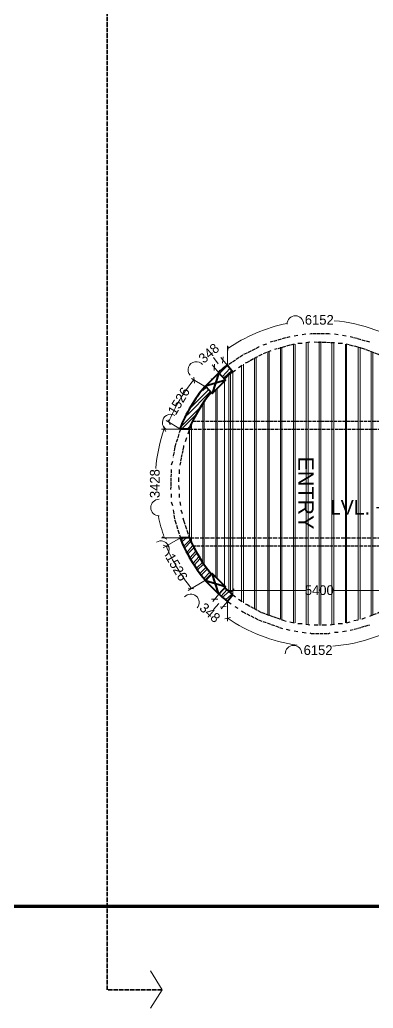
# Model space of a CAD drawing. Header units: millimetres. Extents: x 23593 to 241524, y 4405 to 182732.
# Drawn here: x 54122 to 65037, y 82818 to 113330 of the extents above; entities that cross this region are included whole.
import ezdxf

# ---------------------------------------------------------------- set-up
doc = ezdxf.new("R2010")
doc.units = ezdxf.units.MM
doc.linetypes.add('PDF_IMPORT', pattern=[1, 0.8, -0.2])
for name, color, linetype in [('PDF_0', 7, 'Continuous'), ('PDF_AR_DIMENSION', 7, 'Continuous'), ('PDF_AR_ELEVATIONS', 2, 'Continuous'), ('PDF_dimensions', 1, 'Continuous'), ('PDF_ST COLUMN', 1, 'Continuous'), ('PDF_Text', 7, 'Continuous'), ('PDF_wall', 7, 'Continuous')]:
    doc.layers.add(name, color=color, linetype=linetype)
doc.layers.add('PDF_AR_HATCH', color=7, linetype='Continuous', true_color=0x767676)
doc.layers.add('PDF_exp gap', color=7, linetype='Continuous', true_color=0xdd006e)
doc.styles.add('PDF Century Gothic', font='GOTHIC.TTF')
doc.styles.add('PDF TimesNewRomanPSMT', font='arial.ttf')

msp = doc.modelspace()

# ---------------------------------------------------------------- hatches: boundary and pattern name
at = {"layer": 'PDF_AR_DIMENSION', "transparency": 33554559}
msp.add_hatch(color=256, dxfattribs=at).paths.add_polyline_path([(60271, 102469), (60252, 102450), (60233, 102431), (60252, 102412), (60271, 102393), (60290, 102412), (60308, 102431), (60290, 102450)])

# ---------------------------------------------------------------- linework, layer by layer
at = {"layer": 'PDF_0', "color": 6, "linetype": 'PDF_IMPORT', "lineweight": 25, "ltscale": 137.423935}
for points in [[(62460, 103545), (61856, 103375)], [(64933, 103375), (64329, 103545)], [(62592, 103318), (61988, 103148)], [(60969, 95088), (61007, 95050), (61498, 94805), (62234, 94541)]]:
    msp.add_lwpolyline(points, dxfattribs=at)
at = {"layer": 'PDF_0', "color": 6, "lineweight": 25}
for points in [[(62706, 103583), (62592, 103564)], [(62951, 103620), (62838, 103601)], [(63952, 103601), (63838, 103620)], [(64197, 103564), (64084, 103583)], [(61743, 103318), (61630, 103281)], [(62838, 103337), (62706, 103337)], [(63083, 103375), (62951, 103356)], [(64084, 103337), (63952, 103337)], [(60988, 102658), (60875, 102582)], [(60780, 102507), (60705, 102450)], [(59365, 100694), (59308, 100543)], [(59270, 100430), (59232, 100298)], [(58836, 99694), (58798, 99581)], [(59025, 99203), (59025, 99071)], [(59044, 99449), (59044, 99316)], [(59025, 98958), (59044, 98826)], [(58798, 98693), (58798, 98580)], [(59044, 98693), (59044, 98580)], [(58798, 98448), (58836, 98335)], [(59063, 98448), (59081, 98335)], [(59100, 98203), (59138, 98089)], [(60705, 95579), (60780, 95522)], [(60535, 95371), (60648, 95296)], [(60761, 95220), (60856, 95164)], [(60875, 95447), (60988, 95371)], [(62460, 94748), (62592, 94711)], [(62706, 94692), (62838, 94692)], [(62970, 94673), (63083, 94654)], [(63215, 94654), (63329, 94654)], [(63461, 94654), (63593, 94654)], [(63706, 94654), (63838, 94673)], [(63952, 94692), (64084, 94692)], [(64216, 94711), (64329, 94748)], [(64442, 94786), (64575, 94805)], [(64688, 94843), (64707, 94843), (64801, 94880)], [(62347, 94522), (62460, 94484)], [(62592, 94465), (62706, 94446)], [(62838, 94427), (62970, 94408)], [(63838, 94427), (63952, 94427)], [(64084, 94446), (64216, 94465)]]:
    msp.add_lwpolyline(points, dxfattribs=at)
at = {"layer": 'PDF_0', "color": 6, "linetype": 'PDF_IMPORT', "lineweight": 25, "ltscale": 132.136405}
for points in [[(63706, 103620), (63668, 103639), (63121, 103639), (63083, 103620)], [(59365, 100694), (67444, 100694)], [(59459, 100940), (67331, 100940)], [(58798, 99449), (58779, 98826)], [(59459, 97089), (67331, 97089)], [(63083, 94408), (63121, 94390), (63668, 94390), (63706, 94408)]]:
    msp.add_lwpolyline(points, dxfattribs=at)
at = {"layer": 'PDF_0', "color": 6, "linetype": 'PDF_IMPORT', "lineweight": 25, "ltscale": 136.12131}
msp.add_lwpolyline([(61517, 103243), (61498, 103224), (61007, 102978), (60535, 102658)], dxfattribs=at)
at = {"layer": 'PDF_0', "lineweight": 13}
for points in [[(60554, 103243), (60535, 103073)], [(60403, 102922), (60384, 102733)], [(60120, 102507), (60139, 102695)], [(59516, 102110), (59497, 102299)], [(58628, 100619), (58553, 100770)], [(58704, 100978), (58761, 100827)], [(58515, 97372), (58666, 97297)], [(58723, 97051), (58553, 97108)], [(59327, 95786), (59497, 95768)], [(60044, 95447), (60233, 95447)], [(60497, 95220), (60308, 95201)], [(60629, 94880), (60459, 94843)]]:
    msp.add_lwpolyline(points, dxfattribs=at)
at = {"layer": 'PDF_0', "color": 6, "linetype": 'PDF_IMPORT', "lineweight": 25, "ltscale": 133.477926}
msp.add_lwpolyline([(63838, 103356), (63215, 103375)], dxfattribs=at)
at = {"layer": 'PDF_0', "color": 6, "linetype": 'PDF_IMPORT', "lineweight": 25, "ltscale": 143.760126}
for points in [[(66104, 102450), (65669, 102752), (65197, 102997), (64707, 103186), (64197, 103318)], [(61875, 103111), (61592, 102997), (61139, 102752), (61082, 102733)]]:
    msp.add_lwpolyline(points, dxfattribs=at)
at = {"layer": 'PDF_0', "color": 6, "linetype": 'PDF_IMPORT', "lineweight": 25, "ltscale": 155.660673}
for points in [[(59081, 100694), (58912, 100147), (58855, 99826)], [(58855, 98203), (58912, 97882), (59081, 97334)]]:
    msp.add_lwpolyline(points, dxfattribs=at)
at = {"layer": 'PDF_0', "color": 6, "linetype": 'PDF_IMPORT', "lineweight": 25, "ltscale": 119.386286}
for points in [[(59176, 100185), (59176, 100147), (59063, 99581)], [(64329, 94484), (64933, 94654)]]:
    msp.add_lwpolyline(points, dxfattribs=at)
at = {"layer": 'PDF_0', "color": 6, "linetype": 'PDF_IMPORT', "lineweight": 25, "ltscale": 161.281991}
msp.add_lwpolyline([(59157, 97957), (59176, 97882), (59365, 97334), (67444, 97334)], dxfattribs=at)
at = {"layer": 'PDF_0', "color": 70, "lineweight": 13, "true_color": 0x7fff00}
msp.add_lwpolyline([(60743, 95768), (60648, 95673)], dxfattribs=at)
at = {"layer": 'PDF_0', "color": 6, "linetype": 'PDF_IMPORT', "lineweight": 25, "ltscale": 126.628279}
for points in [[(64933, 94918), (65197, 95031), (65669, 95277), (66104, 95579)], [(61082, 95296), (61139, 95277), (61592, 95031), (62347, 94767)]]:
    msp.add_lwpolyline(points, dxfattribs=at)
at = {"layer": 'PDF_AR_DIMENSION', "lineweight": 13}
for points in [[(60535, 103262), (60535, 102658), (60327, 102903)], [(60252, 102714), (60101, 102903)], [(60271, 102431), (60063, 102676)], [(59855, 101997), (59421, 102261)], [(58496, 100694), (59081, 100694), (58647, 100959)], [(58553, 97032), (59081, 97334), (58496, 97334)], [(59855, 96032), (59327, 95711)], [(60271, 95598), (60082, 95371)], [(60271, 95315), (60101, 95126)], [(60535, 94767), (60535, 95371), (60346, 95145)]]:
    msp.add_lwpolyline(points, dxfattribs=at)
at = {"layer": 'PDF_AR_DIMENSION', "color": 2, "lineweight": 13}
msp.add_lwpolyline([(58156, 83970), (58515, 83385), (58156, 82818)], dxfattribs=at)
at = {"layer": 'PDF_AR_DIMENSION', "lineweight": 13}
for centre, radius, start, end in [((62632, 103936), 255, 0, 180), ((63387, 99028), 5031, 101.5631, 124.5685), ((63387, 99028), 5031, 55.4315, 84.9683), ((59574, 102520), 255, 40.2649, 220.2649), ((63387, 99028), 5031, 140.636, 157.9944), ((58781, 100897), 255, 59.3152, 239.3152), ((63387, 99028), 5087, 160.7794, 174.9408), ((58422, 98273), 255, 90, 270), ((63387, 99028), 5087, 191.5192, 199.2205), ((58479, 96989), 255, 300.6848, 120.6848), ((63387, 99028), 5125, 202.1759, 219.1937), ((59404, 95347), 255, 319.2627, 139.2627), ((63387, 99028), 5050, 235.5139, 262.0624), ((63387, 99028), 5049, 274.5813, 304.4861), ((62575, 93761), 255, 0, 180)]:
    msp.add_arc(centre, radius, start, end, dxfattribs=at)
at = {"layer": 'PDF_AR_ELEVATIONS', "color": 252, "lineweight": 20, "true_color": 0x989898}
for points in [[(62177, 103224), (62177, 94824)], [(62215, 103224), (62215, 94805)], [(62574, 103318), (62574, 94711)], [(62630, 103318), (62630, 94711)], [(62970, 103375), (62970, 94654)], [(63027, 103375), (63027, 94654)], [(63366, 103394), (63366, 94635)], [(63423, 103394), (63423, 94635)], [(64178, 103318), (64178, 94711)], [(64216, 103318), (64216, 94711)], [(64575, 103224), (64575, 94805)], [(64631, 103224), (64631, 94824)], [(61366, 102884), (61366, 95145)], [(61422, 102922), (61422, 95107)], [(61781, 103073), (61781, 94956)], [(61819, 103092), (61819, 94937)], [(64971, 103092), (64971, 94937)], [(65028, 103073), (65028, 94956)], [(60969, 102658), (60969, 95371)], [(61026, 102695), (61026, 95333)], [(60573, 102356), (60573, 95673)], [(60629, 102393), (60629, 95635)], [(60214, 101959), (60214, 96070)], [(60176, 101903), (60176, 96126)], [(59780, 101468), (59780, 96560)], [(59818, 101544), (59818, 96485)], [(59365, 100732), (59365, 97297)], [(59421, 100845), (59421, 97183)]]:
    msp.add_lwpolyline(points, dxfattribs=at)
for points in [[(63763, 94654), (63763, 103375)], [(63819, 94654), (63819, 103375)]]:
    msp.add_lwpolyline(points, close=True, dxfattribs=at)
at = {"layer": 'PDF_AR_HATCH', "lineweight": 5}
for points in [[(60290, 102412), (60516, 102639)], [(60384, 102318), (60610, 102563)], [(60422, 102280), (60667, 102507)], [(59780, 101884), (59874, 101978)], [(59289, 101129), (60006, 101846)], [(59383, 101336), (59950, 101903)], [(59119, 100789), (59723, 101393)], [(59119, 100694), (59591, 101166)], [(59289, 100694), (59402, 100808)], [(59119, 97278), (59176, 97334)], [(59138, 97221), (59270, 97334)], [(59195, 97089), (59383, 97278)], [(59214, 97032), (59402, 97221)], [(59289, 96900), (59459, 97089)], [(59308, 96844), (59497, 97032)], [(59383, 96730), (59553, 96919)], [(59402, 96674), (59591, 96862)], [(59478, 96560), (59648, 96749)], [(59516, 96504), (59685, 96693)], [(59591, 96409), (59761, 96579)], [(59610, 96353), (59799, 96523)], [(59685, 96240), (59874, 96428)], [(59742, 96202), (59912, 96372)], [(59818, 96089), (59988, 96277)], [(59855, 96051), (60025, 96221)], [(60063, 95805), (60063, 95805)], [(60120, 95768), (60120, 95768)], [(60195, 95673), (60195, 95673)], [(60252, 95635), (60252, 95635)], [(60346, 95541), (60516, 95730)], [(60384, 95503), (60573, 95673)], [(60478, 95428), (60667, 95598)], [(60535, 95371), (60573, 95428)]]:
    msp.add_lwpolyline(points, dxfattribs=at)
at = {"layer": 'PDF_dimensions', "lineweight": 13}
for points in [[(60441, 100940), (60705, 100940), (60705, 100694), (60441, 100694)], [(60441, 97334), (60705, 97334), (60705, 97089), (60441, 97089)]]:
    msp.add_lwpolyline(points, close=True, dxfattribs=at)
at = {"layer": 'PDF_dimensions', "color": 70, "lineweight": 13, "true_color": 0x7fff00}
for points in [[(60592, 95711), (62951, 95711)], [(60705, 95579), (60705, 95805)], [(66198, 95711), (63838, 95711)]]:
    msp.add_lwpolyline(points, dxfattribs=at)
at = {"layer": 'PDF_exp gap', "color": 3, "linetype": 'PDF_IMPORT', "lineweight": 35, "ltscale": 169.889663}
msp.add_lwpolyline([(58515, 83385), (56816, 83385), (56816, 168933), (58515, 168933)], dxfattribs=at)
at = {"layer": 'PDF_exp gap', "lineweight": 35}
for points in [[(23593, 85990), (241524, 85990)], [(23593, 85933), (241524, 85933)]]:
    msp.add_lwpolyline(points, dxfattribs=at)
at = {"layer": 'PDF_ST COLUMN', "lineweight": 40}
for points in [[(59855, 102016), (60063, 101789), (60478, 102205), (60271, 102431)], [(59855, 96013), (60063, 96240), (60478, 95824), (60271, 95598)]]:
    msp.add_lwpolyline(points, close=True, dxfattribs=at)
for points in [[(60271, 102431), (60063, 101789)], [(60478, 102205), (59855, 102016)], [(60271, 95598), (60063, 96240)], [(60478, 95824), (59855, 96013)]]:
    msp.add_lwpolyline(points, dxfattribs=at)
at = {"layer": 'PDF_wall', "lineweight": 40}
for points in [[(60705, 102450), (60535, 102658)], [(59365, 100694), (59081, 100694)], [(59365, 97334), (59081, 97334)], [(60705, 95579), (60535, 95371)]]:
    msp.add_lwpolyline(points, dxfattribs=at)
at = {"layer": 'PDF_wall', "color": 2, "lineweight": 20}
for points in [[(60705, 102450), (60705, 95579)], [(60441, 102167), (60441, 95862)]]:
    msp.add_lwpolyline(points, dxfattribs=at)
at = {"layer": 'PDF_wall', "lineweight": 40}
for centre, radius, start, end in [((63387, 99028), 4634, 128.1061, 132.4182), ((63585, 98839), 4908, 136.2214, 136.3096), ((63387, 99028), 4370, 128.106, 132.3359), ((63387, 99028), 4634, 139.8614, 158.7689), ((63387, 99028), 4370, 140.2075, 157.489), ((63387, 99028), 4634, 201.2311, 220.1386), ((63387, 99028), 4370, 202.511, 219.7925), ((61990, 97366), 2463, 225.2143, 233.3112), ((63387, 99028), 4370, 227.6641, 231.894)]:
    msp.add_arc(centre, radius, start, end, dxfattribs=at)

# ---------------------------------------------------------------- texts
at = {"layer": 'PDF_Text', "attachment_point": 4, "style": 'PDF Century Gothic'}
for s, insert, char_height in [('6152', (62925, 104065), 300), ('LVL. +300', (63699, 98273), 450), ('6152', (62887, 93871), 300)]:
    msp.add_mtext(s, dxfattribs=dict(at, insert=insert, char_height=char_height))
at = {"layer": 'PDF_Text', "attachment_point": 4}
for s, insert, char_height, rotation, style in [('348', (59708, 102819), 300, 40.6001, 'PDF Century Gothic'), ('1526', (58806, 101175), 300, 59.2382, 'PDF Century Gothic'), ('ENTRY', (62961, 99849), 475.6, 270, 'PDF TimesNewRomanPSMT'), ('3428', (58293, 98565), 300, 90, 'PDF Century Gothic'), ('1526', (58737, 96815), 300, 300.7618, 'PDF Century Gothic'), ('348', (59744, 95247), 300, 318.3675, 'PDF Century Gothic')]:
    msp.add_mtext(s, dxfattribs=dict(at, insert=insert, char_height=char_height, rotation=rotation, style=style))
at = {"layer": 'PDF_Text', "color": 70, "true_color": 0x7fff00, "insert": (62925, 95721), "char_height": 300, "attachment_point": 4, "style": 'PDF Century Gothic'}
msp.add_mtext('5400', dxfattribs=at)

doc.saveas('drawing.dxf')
